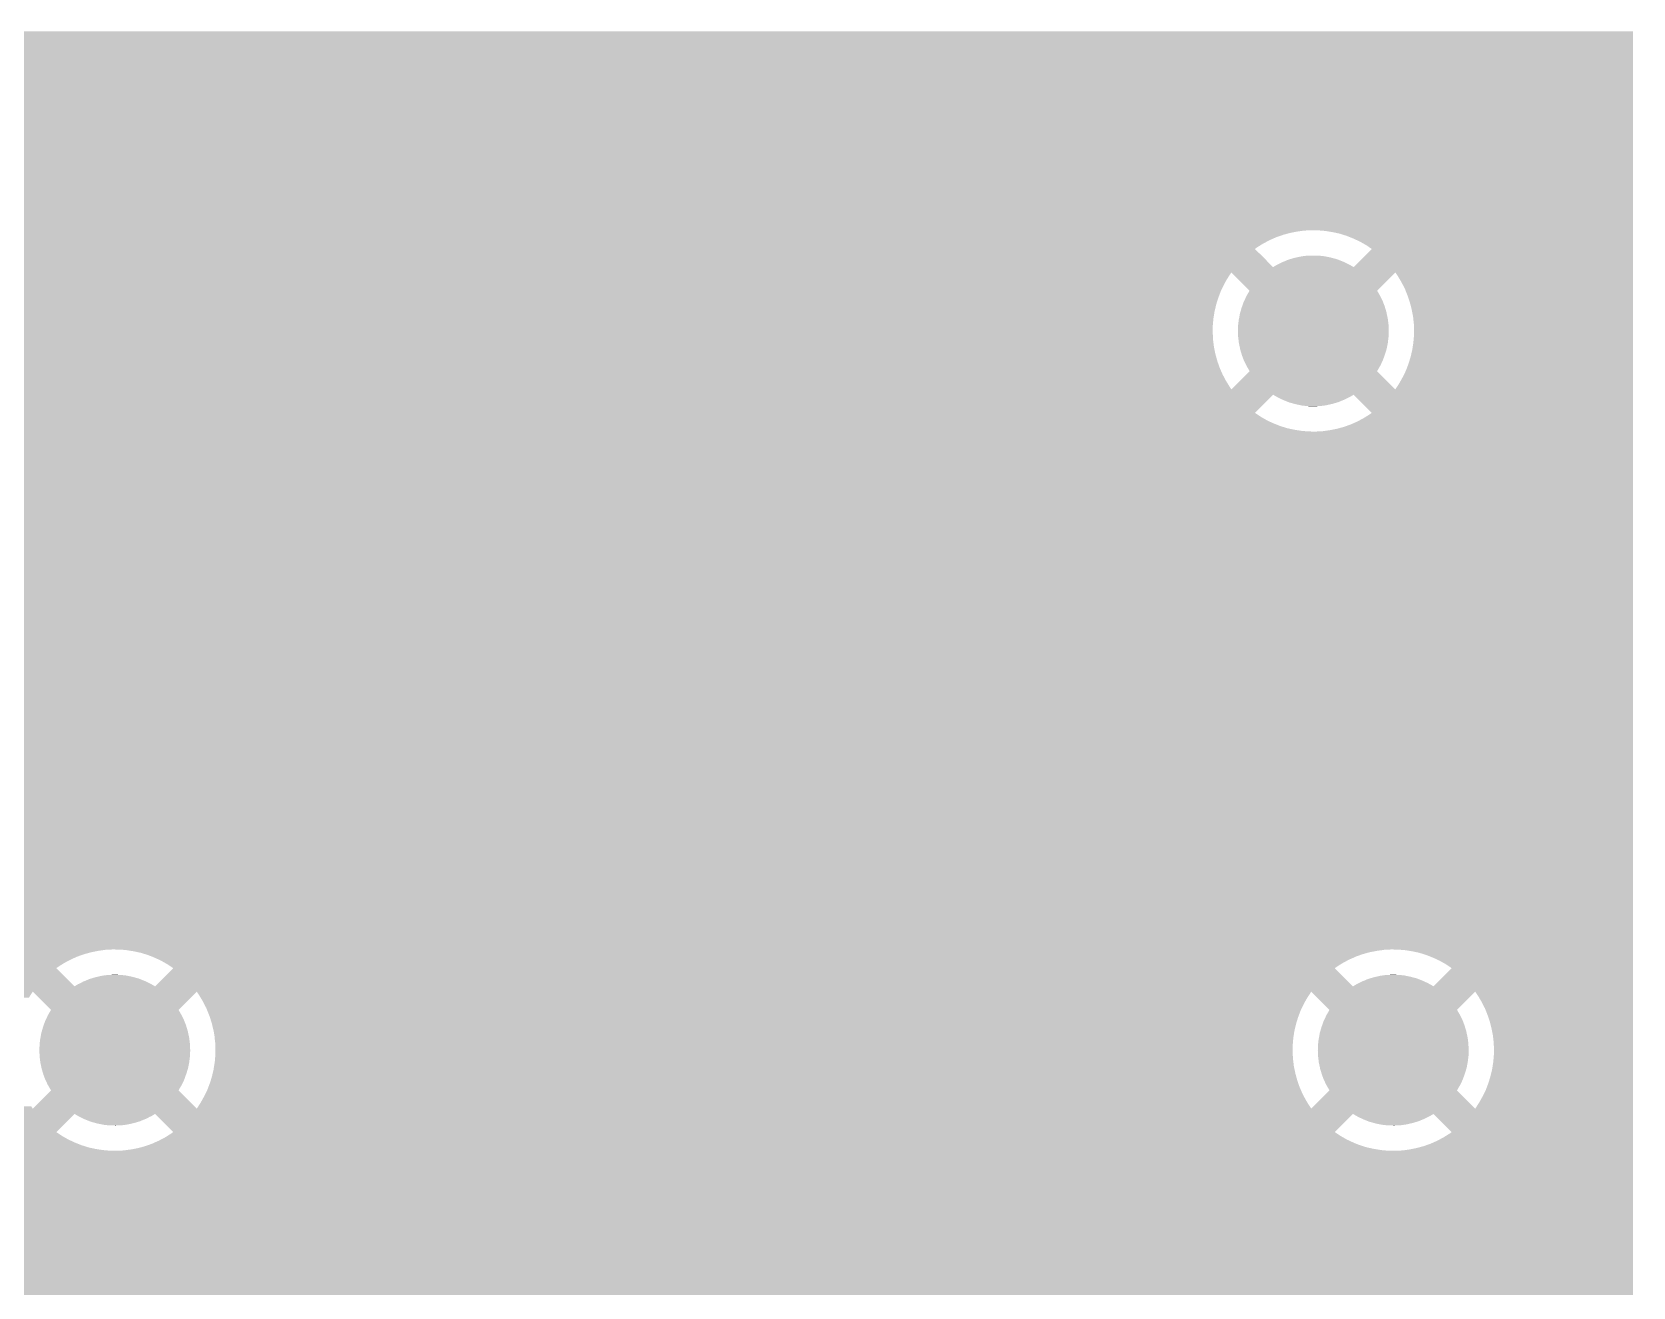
# Model space of a CAD drawing. Extents: x 295 to 953, y 10 to 290.
# Drawn here: x 743.01 to 755.74, y 140.51 to 150.48 of the extents above; entities that cross this region are included whole.
import ezdxf

# ---------------------------------------------------------------- set-up
doc = ezdxf.new("R2010")
doc.units = 0
doc.header["$LTSCALE"] = 5
doc.header["$MEASUREMENT"] = 0
doc.layers.add('FROMC1', color=7, linetype='CONTINUOUS')

msp = doc.modelspace()

# ---------------------------------------------------------------- linework, layer by layer
at = {"layer": 'FROMC1'}
for points in [[(583.018, 150.475), (583.018, 150.485), (755.738, 150.475), (755.738, 150.485)], [(635.126, 150.442), (635.104, 150.475), (755.738, 150.442), (755.738, 150.475)], [(635.155, 150.393), (635.126, 150.442), (755.738, 150.393), (755.738, 150.442)], [(635.181, 150.342), (635.155, 150.393), (755.738, 150.342), (755.738, 150.393)], [(635.202, 150.289), (635.181, 150.342), (755.738, 150.289), (755.738, 150.342)], [(635.205, 150.282), (635.202, 150.289), (755.738, 150.282), (755.738, 150.289)], [(691.682, 150.278), (691.603, 150.282), (755.738, 150.278), (755.738, 150.282)], [(691.871, 150.241), (691.682, 150.278), (755.738, 150.241), (755.738, 150.278)], [(692.047, 150.166), (691.871, 150.241), (755.738, 150.166), (755.738, 150.241)], [(692.197, 150.059), (692.047, 150.166), (755.738, 150.059), (755.738, 150.166)], [(733.973, 150.003), (733.941, 150.059), (755.738, 150.003), (755.738, 150.059)], [(734.018, 149.915), (733.973, 150.003), (755.738, 149.915), (755.738, 150.003)], [(734.059, 149.825), (734.018, 149.915), (755.738, 149.825), (755.738, 149.915)], [(734.097, 149.733), (734.059, 149.825), (755.738, 149.733), (755.738, 149.825)], [(734.13, 149.64), (734.097, 149.733), (755.738, 149.64), (755.738, 149.733)], [(734.16, 149.546), (734.13, 149.64), (755.738, 149.546), (755.738, 149.64)], [(734.187, 149.45), (734.16, 149.546), (755.738, 149.45), (755.738, 149.546)], [(734.209, 149.354), (734.187, 149.45), (755.738, 149.354), (755.738, 149.45)], [(734.227, 149.256), (734.209, 149.354), (755.738, 149.256), (755.738, 149.354)], [(734.241, 149.158), (734.227, 149.256), (755.738, 149.158), (755.738, 149.256)], [(734.251, 149.06), (734.241, 149.158), (755.738, 149.06), (755.738, 149.158)], [(734.257, 148.961), (734.251, 149.06), (755.738, 148.961), (755.738, 149.06)], [(734.258, 148.905), (734.257, 148.961), (755.738, 148.905), (755.738, 148.961)], [(734.259, 148.902), (734.258, 148.905), (753.123, 148.902), (753.18, 148.905)], [(734.259, 148.894), (734.259, 148.902), (753.067, 148.894), (753.123, 148.902)], [(734.259, 148.883), (734.259, 148.894), (753.011, 148.883), (753.067, 148.894)], [(734.259, 148.868), (734.259, 148.883), (752.956, 148.868), (753.011, 148.883)], [(734.259, 148.862), (734.259, 148.868), (752.94, 148.862), (752.956, 148.868)], [(734.259, 148.849), (734.259, 148.862), (752.902, 148.849), (752.94, 148.862)], [(753.237, 148.904), (753.18, 148.905), (755.738, 148.904), (755.738, 148.905)], [(753.294, 148.899), (753.237, 148.904), (755.738, 148.899), (755.738, 148.904)], [(753.35, 148.89), (753.294, 148.899), (755.738, 148.89), (755.738, 148.899)], [(753.406, 148.878), (753.35, 148.89), (755.738, 148.878), (755.738, 148.89)], [(753.46, 148.861), (753.406, 148.878), (755.738, 148.861), (755.738, 148.878)], [(753.513, 148.84), (753.46, 148.861), (755.738, 148.84), (755.738, 148.861)], [(734.254, 148.699), (734.257, 148.756), (752.791, 148.699), (752.733, 148.756)], [(734.257, 148.769), (734.258, 148.798), (752.751, 148.769), (752.797, 148.798)], [(734.257, 148.756), (734.257, 148.769), (752.733, 148.756), (752.751, 148.769)], [(734.258, 148.799), (734.259, 148.826), (752.799, 148.799), (752.85, 148.826)], [(734.258, 148.798), (734.258, 148.799), (752.797, 148.798), (752.799, 148.799)], [(734.259, 148.826), (734.259, 148.849), (752.85, 148.826), (752.902, 148.849)], [(753.565, 148.816), (753.513, 148.84), (755.738, 148.816), (755.738, 148.84)], [(753.518, 148.612), (753.662, 148.756), (755.738, 148.612), (755.738, 148.756)], [(753.615, 148.788), (753.565, 148.816), (755.738, 148.788), (755.738, 148.816)], [(753.662, 148.756), (753.615, 148.788), (755.738, 148.756), (755.738, 148.788)], [(734.245, 148.6), (734.246, 148.612), (755.738, 148.6), (755.738, 148.612)], [(734.246, 148.612), (734.254, 148.699), (752.877, 148.612), (752.791, 148.699)], [(734.246, 148.612), (734.246, 148.612), (752.878, 148.612), (752.877, 148.612)], [(752.878, 148.612), (752.906, 148.629), (753.518, 148.612), (753.488, 148.629)], [(752.906, 148.629), (752.921, 148.636), (753.488, 148.629), (753.475, 148.636)], [(752.921, 148.636), (752.95, 148.651), (753.475, 148.636), (753.444, 148.651)], [(752.95, 148.651), (752.966, 148.657), (753.444, 148.651), (753.43, 148.657)], [(752.966, 148.657), (752.996, 148.67), (753.43, 148.657), (753.398, 148.67)], [(752.996, 148.67), (753.013, 148.675), (753.398, 148.67), (753.384, 148.675)], [(753.013, 148.675), (753.043, 148.684), (753.384, 148.675), (753.35, 148.684)], [(753.043, 148.684), (753.061, 148.688), (753.35, 148.684), (753.336, 148.688)], [(753.061, 148.688), (753.091, 148.695), (753.336, 148.688), (753.301, 148.695)], [(753.091, 148.695), (753.11, 148.698), (753.301, 148.695), (753.288, 148.698)], [(753.11, 148.698), (753.14, 148.702), (753.288, 148.698), (753.251, 148.702)], [(753.14, 148.702), (753.164, 148.703), (753.251, 148.702), (753.239, 148.703)], [(753.164, 148.703), (753.19, 148.704), (753.239, 148.703), (753.19, 148.704)], [(734.227, 148.472), (734.232, 148.502), (752.487, 148.472), (752.503, 148.502)], [(734.232, 148.502), (734.235, 148.522), (752.503, 148.502), (752.515, 148.522)], [(734.235, 148.522), (734.241, 148.57), (752.515, 148.522), (752.546, 148.57)], [(734.241, 148.57), (734.245, 148.6), (755.738, 148.57), (755.738, 148.6)], [(752.691, 148.425), (752.546, 148.57), (753.704, 148.425), (753.849, 148.57)], [(753.871, 148.537), (753.849, 148.57), (755.738, 148.537), (755.738, 148.57)], [(753.9, 148.488), (753.871, 148.537), (755.738, 148.488), (755.738, 148.537)], [(753.926, 148.437), (753.9, 148.488), (755.738, 148.437), (755.738, 148.488)], [(734.196, 148.313), (734.208, 148.368), (752.425, 148.313), (752.442, 148.368)], [(734.208, 148.368), (734.216, 148.404), (752.442, 148.368), (752.456, 148.404)], [(734.216, 148.404), (734.218, 148.421), (752.456, 148.404), (752.462, 148.421)], [(734.218, 148.421), (734.227, 148.472), (752.462, 148.421), (752.487, 148.472)], [(752.649, 148.345), (752.666, 148.382), (753.747, 148.345), (753.729, 148.382)], [(752.666, 148.382), (752.67, 148.389), (753.729, 148.382), (753.725, 148.389)], [(752.67, 148.389), (752.691, 148.425), (753.725, 148.389), (753.704, 148.425)], [(753.947, 148.384), (753.926, 148.437), (755.738, 148.384), (755.738, 148.437)], [(753.965, 148.33), (753.947, 148.384), (755.738, 148.33), (755.738, 148.384)], [(734.17, 148.212), (734.182, 148.258), (752.405, 148.212), (752.412, 148.258)], [(734.182, 148.258), (734.195, 148.308), (752.412, 148.258), (752.424, 148.308)], [(734.195, 148.308), (734.196, 148.313), (752.424, 148.308), (752.425, 148.313)], [(752.607, 148.203), (752.614, 148.244), (753.789, 148.203), (753.78, 148.244)], [(752.614, 148.244), (752.617, 148.252), (753.78, 148.244), (753.779, 148.252)], [(752.617, 148.252), (752.628, 148.291), (753.779, 148.252), (753.767, 148.291)], [(752.628, 148.291), (752.631, 148.299), (753.767, 148.291), (753.765, 148.299)], [(752.631, 148.299), (752.645, 148.338), (753.765, 148.299), (753.75, 148.338)], [(752.645, 148.338), (752.649, 148.345), (753.75, 148.338), (753.747, 148.345)], [(753.979, 148.275), (753.965, 148.33), (755.738, 148.275), (755.738, 148.33)], [(753.99, 148.219), (753.979, 148.275), (755.738, 148.219), (755.738, 148.275)], [(734.131, 148.087), (734.141, 148.117), (752.398, 148.087), (752.398, 148.117)], [(734.141, 148.117), (734.15, 148.144), (752.398, 148.117), (752.398, 148.144)], [(734.15, 148.144), (734.167, 148.201), (752.398, 148.144), (752.403, 148.201)], [(734.167, 148.201), (734.17, 148.212), (752.403, 148.201), (752.405, 148.212)], [(752.598, 148.105), (752.6, 148.146), (753.797, 148.105), (753.795, 148.146)], [(752.6, 148.064), (752.598, 148.105), (753.796, 148.064), (753.797, 148.105)], [(752.6, 148.154), (752.605, 148.195), (753.795, 148.154), (753.79, 148.195)], [(752.6, 148.146), (752.6, 148.154), (753.795, 148.146), (753.795, 148.154)], [(752.605, 148.195), (752.607, 148.203), (753.79, 148.195), (753.789, 148.203)], [(753.996, 148.162), (753.99, 148.219), (755.738, 148.162), (755.738, 148.219)], [(753.998, 148.105), (753.996, 148.162), (755.738, 148.105), (755.738, 148.162)], [(753.997, 148.066), (753.998, 148.105), (755.738, 148.066), (755.738, 148.105)], [(734.073, 147.931), (734.089, 147.974), (752.417, 147.931), (752.408, 147.974)], [(734.089, 147.974), (734.109, 148.023), (752.408, 147.974), (752.402, 148.023)], [(734.109, 148.023), (734.111, 148.031), (752.402, 148.023), (752.401, 148.031)], [(734.111, 148.031), (734.131, 148.087), (752.401, 148.031), (752.398, 148.087)], [(752.6, 148.056), (752.6, 148.064), (753.795, 148.056), (753.796, 148.064)], [(752.605, 148.015), (752.6, 148.056), (753.79, 148.015), (753.795, 148.056)], [(752.606, 148.007), (752.605, 148.015), (753.789, 148.007), (753.79, 148.015)], [(752.615, 147.966), (752.606, 148.007), (753.781, 147.966), (753.789, 148.007)], [(752.616, 147.958), (752.615, 147.966), (753.779, 147.958), (753.781, 147.966)], [(753.983, 147.952), (753.992, 148.009), (755.738, 147.952), (755.738, 148.009)], [(753.992, 148.009), (753.997, 148.066), (755.738, 148.009), (755.738, 148.066)], [(734.017, 147.81), (734.033, 147.841), (752.454, 147.81), (752.443, 147.841)], [(734.033, 147.841), (734.043, 147.863), (752.443, 147.841), (752.435, 147.863)], [(734.043, 147.863), (734.067, 147.918), (752.435, 147.863), (752.42, 147.918)], [(734.067, 147.918), (734.073, 147.931), (752.42, 147.918), (752.417, 147.931)], [(752.628, 147.919), (752.616, 147.958), (753.767, 147.919), (753.779, 147.958)], [(752.63, 147.911), (752.628, 147.919), (753.764, 147.911), (753.767, 147.919)], [(752.645, 147.872), (752.63, 147.911), (753.75, 147.872), (753.764, 147.911)], [(752.648, 147.865), (752.645, 147.872), (753.747, 147.865), (753.75, 147.872)], [(752.666, 147.828), (752.648, 147.865), (753.729, 147.828), (753.747, 147.865)], [(753.933, 147.789), (753.953, 147.842), (755.738, 147.789), (755.738, 147.842)], [(753.953, 147.842), (753.97, 147.897), (755.738, 147.842), (755.738, 147.897)], [(753.97, 147.897), (753.983, 147.952), (755.738, 147.897), (755.738, 147.952)], [(733.964, 147.707), (733.989, 147.752), (752.504, 147.707), (752.48, 147.752)], [(733.989, 147.752), (733.992, 147.757), (752.48, 147.752), (752.477, 147.757)], [(733.992, 147.757), (734.017, 147.81), (752.477, 147.757), (752.454, 147.81)], [(752.546, 147.64), (752.691, 147.785), (753.849, 147.64), (753.704, 147.785)], [(752.67, 147.821), (752.666, 147.828), (753.725, 147.821), (753.729, 147.828)], [(752.691, 147.785), (752.67, 147.821), (753.704, 147.785), (753.725, 147.821)], [(753.88, 147.688), (753.908, 147.738), (755.738, 147.688), (755.738, 147.738)], [(753.908, 147.738), (753.933, 147.789), (755.738, 147.738), (755.738, 147.789)], [(670.692, 147.505), (670.759, 147.598), (752.784, 147.505), (752.877, 147.598)], [(670.759, 147.598), (670.789, 147.64), (755.738, 147.598), (755.738, 147.64)], [(670.759, 147.598), (670.759, 147.598), (752.877, 147.598), (752.878, 147.598)], [(670.789, 147.64), (670.801, 147.658), (752.546, 147.64), (752.534, 147.658)], [(670.801, 147.658), (670.803, 147.661), (752.534, 147.658), (752.532, 147.661)], [(670.803, 147.661), (670.805, 147.665), (752.532, 147.661), (752.53, 147.665)], [(733.941, 147.665), (733.964, 147.707), (752.53, 147.665), (752.504, 147.707)], [(752.907, 147.581), (752.878, 147.598), (753.489, 147.581), (753.518, 147.598)], [(753.662, 147.454), (753.518, 147.598), (755.738, 147.454), (755.738, 147.598)], [(753.849, 147.64), (753.88, 147.688), (755.738, 147.64), (755.738, 147.688)], [(670.636, 147.454), (670.692, 147.505), (752.733, 147.454), (752.784, 147.505)], [(752.92, 147.574), (752.907, 147.581), (753.474, 147.574), (753.489, 147.581)], [(752.951, 147.559), (752.92, 147.574), (753.445, 147.559), (753.474, 147.574)], [(752.965, 147.553), (752.951, 147.559), (753.429, 147.553), (753.445, 147.559)], [(752.997, 147.54), (752.965, 147.553), (753.399, 147.54), (753.429, 147.553)], [(753.011, 147.535), (752.997, 147.54), (753.382, 147.535), (753.399, 147.54)], [(753.045, 147.526), (753.011, 147.535), (753.352, 147.526), (753.382, 147.535)], [(753.059, 147.522), (753.045, 147.526), (753.334, 147.522), (753.352, 147.526)], [(753.094, 147.515), (753.059, 147.522), (753.304, 147.515), (753.334, 147.522)], [(753.107, 147.512), (753.094, 147.515), (753.285, 147.512), (753.304, 147.515)], [(753.144, 147.508), (753.107, 147.512), (753.255, 147.508), (753.285, 147.512)], [(753.156, 147.507), (753.144, 147.508), (753.231, 147.507), (753.255, 147.508)], [(753.205, 147.506), (753.156, 147.507), (753.205, 147.506), (753.231, 147.507)], [(670.456, 147.32), (670.478, 147.332), (753.045, 147.32), (752.989, 147.332)], [(670.478, 147.332), (670.506, 147.349), (752.989, 147.332), (752.935, 147.349)], [(670.506, 147.349), (670.542, 147.37), (752.935, 147.349), (752.882, 147.37)], [(670.542, 147.37), (670.551, 147.375), (752.882, 147.37), (752.87, 147.375)], [(670.551, 147.375), (670.572, 147.394), (752.87, 147.375), (752.83, 147.394)], [(670.572, 147.394), (670.602, 147.422), (752.83, 147.394), (752.781, 147.422)], [(670.602, 147.422), (670.636, 147.454), (752.781, 147.422), (752.733, 147.454)], [(753.384, 147.327), (753.439, 147.342), (755.738, 147.327), (755.738, 147.342)], [(753.439, 147.342), (753.493, 147.361), (755.738, 147.342), (755.738, 147.361)], [(753.493, 147.361), (753.545, 147.384), (755.738, 147.361), (755.738, 147.384)], [(753.545, 147.384), (753.596, 147.411), (755.738, 147.384), (755.738, 147.411)], [(753.596, 147.411), (753.644, 147.441), (755.738, 147.411), (755.738, 147.441)], [(753.644, 147.441), (753.662, 147.454), (755.738, 147.441), (755.738, 147.454)], [(670.264, 147.239), (670.385, 147.278), (755.738, 147.239), (755.738, 147.278)], [(670.385, 147.278), (670.431, 147.305), (755.738, 147.278), (755.738, 147.305)], [(670.431, 147.305), (670.432, 147.306), (753.215, 147.305), (753.158, 147.306)], [(670.432, 147.306), (670.441, 147.311), (753.158, 147.306), (753.101, 147.311)], [(670.441, 147.311), (670.456, 147.32), (753.101, 147.311), (753.045, 147.32)], [(733.043, 146.767), (732.572, 147.239), (755.738, 146.767), (755.738, 147.239)], [(753.215, 147.305), (753.272, 147.308), (755.738, 147.305), (755.738, 147.308)], [(753.272, 147.308), (753.329, 147.316), (755.738, 147.308), (755.738, 147.316)], [(753.329, 147.316), (753.384, 147.327), (755.738, 147.316), (755.738, 147.327)], [(732.841, 146.663), (732.93, 146.706), (755.738, 146.663), (755.738, 146.706)], [(732.93, 146.706), (733.018, 146.752), (755.738, 146.706), (755.738, 146.752)], [(733.018, 146.752), (733.043, 146.767), (755.738, 146.752), (755.738, 146.767)], [(732.563, 146.558), (732.657, 146.589), (755.738, 146.558), (755.738, 146.589)], [(732.657, 146.589), (732.75, 146.624), (755.738, 146.589), (755.738, 146.624)], [(732.75, 146.624), (732.841, 146.663), (755.738, 146.624), (755.738, 146.663)], [(726.144, 146.391), (726.125, 146.449), (755.738, 146.391), (755.738, 146.449)], [(731.881, 146.449), (731.98, 146.453), (755.738, 146.449), (755.738, 146.453)], [(731.98, 146.453), (732.079, 146.46), (755.738, 146.453), (755.738, 146.46)], [(732.079, 146.46), (732.177, 146.472), (755.738, 146.46), (755.738, 146.472)], [(732.177, 146.472), (732.275, 146.487), (755.738, 146.472), (755.738, 146.487)], [(732.275, 146.487), (732.372, 146.507), (755.738, 146.487), (755.738, 146.507)], [(732.372, 146.507), (732.468, 146.53), (755.738, 146.507), (755.738, 146.53)], [(732.468, 146.53), (732.563, 146.558), (755.738, 146.53), (755.738, 146.558)], [(726.164, 146.2), (726.144, 146.391), (755.738, 146.2), (755.738, 146.391)], [(726.161, 146.12), (726.164, 146.2), (755.738, 146.12), (755.738, 146.2)], [(726.124, 145.932), (726.161, 146.12), (755.738, 145.932), (755.738, 146.12)], [(726.048, 145.756), (726.124, 145.932), (755.738, 145.756), (755.738, 145.932)], [(725.937, 145.6), (726.048, 145.756), (755.738, 145.6), (755.738, 145.756)], [(725.796, 145.47), (725.937, 145.6), (755.738, 145.47), (755.738, 145.6)], [(725.63, 145.373), (725.796, 145.47), (755.738, 145.373), (755.738, 145.47)], [(659.946, 145.262), (659.93, 145.293), (755.738, 145.262), (755.738, 145.293)], [(725.258, 145.293), (725.448, 145.313), (755.738, 145.293), (755.738, 145.313)], [(725.448, 145.313), (725.63, 145.373), (755.738, 145.313), (755.738, 145.373)], [(659.967, 145.209), (659.946, 145.262), (755.738, 145.209), (755.738, 145.262)], [(659.985, 145.155), (659.967, 145.209), (755.738, 145.155), (755.738, 145.209)], [(659.999, 145.1), (659.985, 145.155), (755.738, 145.1), (755.738, 145.155)], [(660.01, 145.044), (659.999, 145.1), (755.738, 145.044), (755.738, 145.1)], [(660.016, 144.987), (660.01, 145.044), (755.738, 144.987), (755.738, 145.044)], [(660.018, 144.93), (660.016, 144.987), (755.738, 144.93), (755.738, 144.987)], [(660.017, 144.891), (660.018, 144.93), (755.738, 144.891), (755.738, 144.93)], [(660.012, 144.834), (660.017, 144.891), (755.738, 144.834), (755.738, 144.891)], [(660.012, 144.833), (660.012, 144.834), (755.738, 144.833), (755.738, 144.834)], [(732.005, 144.829), (731.846, 144.833), (755.738, 144.829), (755.738, 144.833)], [(732.325, 144.788), (732.005, 144.829), (755.738, 144.788), (755.738, 144.829)], [(732.638, 144.708), (732.325, 144.788), (755.738, 144.708), (755.738, 144.788)], [(732.939, 144.59), (732.638, 144.708), (755.738, 144.59), (755.738, 144.708)], [(733.222, 144.434), (732.939, 144.59), (755.738, 144.434), (755.738, 144.59)], [(733.483, 144.245), (733.222, 144.434), (755.738, 144.245), (755.738, 144.434)], [(733.719, 144.024), (733.483, 144.245), (755.738, 144.024), (755.738, 144.245)], [(733.925, 143.775), (733.719, 144.024), (755.738, 143.775), (755.738, 144.024)], [(734.098, 143.502), (733.925, 143.775), (755.738, 143.502), (755.738, 143.775)], [(734.236, 143.21), (734.098, 143.502), (755.738, 143.21), (755.738, 143.502)], [(734.243, 143.19), (734.236, 143.21), (755.738, 143.19), (755.738, 143.21)], [(734.244, 143.187), (734.243, 143.19), (743.598, 143.187), (743.655, 143.19)], [(734.246, 143.179), (734.244, 143.187), (743.542, 143.179), (743.598, 143.187)], [(734.25, 143.168), (734.246, 143.179), (743.486, 143.168), (743.542, 143.179)], [(734.255, 143.153), (734.25, 143.168), (743.431, 143.153), (743.486, 143.168)], [(734.261, 143.134), (734.255, 143.153), (743.377, 143.134), (743.431, 143.153)], [(734.268, 143.111), (734.261, 143.134), (743.325, 143.111), (743.377, 143.134)], [(743.712, 143.189), (743.655, 143.19), (753.801, 143.189), (753.815, 143.19)], [(743.741, 143.187), (743.712, 143.189), (753.758, 143.187), (753.801, 143.189)], [(743.769, 143.184), (743.741, 143.187), (753.74, 143.184), (753.758, 143.187)], [(743.8, 143.179), (743.769, 143.184), (753.702, 143.179), (753.74, 143.184)], [(743.825, 143.175), (743.8, 143.179), (753.682, 143.175), (753.702, 143.179)], [(743.857, 143.168), (743.825, 143.175), (753.646, 143.168), (753.682, 143.175)], [(743.881, 143.163), (743.857, 143.168), (753.626, 143.163), (753.646, 143.168)], [(743.913, 143.153), (743.881, 143.163), (753.591, 143.153), (753.626, 143.163)], [(743.935, 143.146), (743.913, 143.153), (753.571, 143.146), (753.591, 143.153)], [(743.967, 143.134), (743.935, 143.146), (753.537, 143.134), (753.571, 143.146)], [(743.988, 143.125), (743.967, 143.134), (753.518, 143.125), (753.537, 143.134)], [(753.872, 143.189), (753.815, 143.19), (755.738, 143.189), (755.738, 143.19)], [(753.929, 143.184), (753.872, 143.189), (755.738, 143.184), (755.738, 143.189)], [(753.985, 143.175), (753.929, 143.184), (755.738, 143.175), (755.738, 143.184)], [(754.041, 143.163), (753.985, 143.175), (755.738, 143.163), (755.738, 143.175)], [(754.095, 143.146), (754.041, 143.163), (755.738, 143.146), (755.738, 143.163)], [(754.148, 143.125), (754.095, 143.146), (755.738, 143.125), (755.738, 143.146)], [(734.277, 143.084), (734.268, 143.111), (743.274, 143.084), (743.325, 143.111)], [(734.287, 143.054), (734.277, 143.084), (743.226, 143.054), (743.274, 143.084)], [(734.291, 143.041), (734.287, 143.054), (743.208, 143.041), (743.226, 143.054)], [(734.336, 142.903), (734.291, 143.041), (743.347, 142.903), (743.208, 143.041)], [(744.019, 143.111), (743.988, 143.125), (753.485, 143.111), (753.518, 143.125)], [(743.993, 142.897), (744.137, 143.041), (753.512, 142.897), (753.368, 143.041)], [(744.04, 143.101), (744.019, 143.111), (753.466, 143.101), (753.485, 143.111)], [(744.07, 143.084), (744.04, 143.101), (753.434, 143.084), (753.466, 143.101)], [(744.09, 143.073), (744.07, 143.084), (753.416, 143.073), (753.434, 143.084)], [(744.118, 143.054), (744.09, 143.073), (753.386, 143.054), (753.416, 143.073)], [(744.137, 143.041), (744.118, 143.054), (753.368, 143.041), (753.386, 143.054)], [(754.2, 143.101), (754.148, 143.125), (755.738, 143.101), (755.738, 143.125)], [(754.153, 142.897), (754.297, 143.041), (755.738, 142.897), (755.738, 143.041)], [(754.25, 143.073), (754.2, 143.101), (755.738, 143.073), (755.738, 143.101)], [(754.297, 143.041), (754.25, 143.073), (755.738, 143.041), (755.738, 143.073)], [(734.337, 142.897), (734.336, 142.903), (743.352, 142.897), (743.347, 142.903)], [(734.345, 142.855), (734.337, 142.897), (755.738, 142.855), (755.738, 142.897)], [(734.337, 142.897), (734.337, 142.897), (743.353, 142.897), (743.352, 142.897)], [(743.353, 142.897), (743.381, 142.914), (743.993, 142.897), (743.963, 142.914)], [(743.381, 142.914), (743.396, 142.921), (743.963, 142.914), (743.95, 142.921)], [(743.396, 142.921), (743.425, 142.936), (743.95, 142.921), (743.919, 142.936)], [(743.425, 142.936), (743.441, 142.942), (743.919, 142.936), (743.905, 142.942)], [(743.441, 142.942), (743.471, 142.955), (743.905, 142.942), (743.873, 142.955)], [(743.471, 142.955), (743.488, 142.96), (743.873, 142.955), (743.859, 142.96)], [(743.488, 142.96), (743.518, 142.969), (743.859, 142.96), (743.825, 142.969)], [(743.518, 142.969), (743.536, 142.973), (743.825, 142.969), (743.811, 142.973)], [(743.536, 142.973), (743.566, 142.98), (743.811, 142.973), (743.776, 142.98)], [(743.566, 142.98), (743.585, 142.983), (743.776, 142.98), (743.763, 142.983)], [(743.585, 142.983), (743.615, 142.987), (743.763, 142.983), (743.726, 142.987)], [(743.615, 142.987), (743.639, 142.988), (743.726, 142.987), (743.714, 142.988)], [(743.639, 142.988), (743.665, 142.989), (743.714, 142.988), (743.665, 142.989)], [(743.993, 142.897), (743.993, 142.897), (753.513, 142.897), (753.512, 142.897)], [(753.513, 142.897), (753.541, 142.914), (754.153, 142.897), (754.123, 142.914)], [(753.541, 142.914), (753.556, 142.921), (754.123, 142.914), (754.11, 142.921)], [(753.556, 142.921), (753.585, 142.936), (754.11, 142.921), (754.079, 142.936)], [(753.585, 142.936), (753.601, 142.942), (754.079, 142.936), (754.065, 142.942)], [(753.601, 142.942), (753.631, 142.955), (754.065, 142.942), (754.033, 142.955)], [(753.631, 142.955), (753.648, 142.96), (754.033, 142.955), (754.019, 142.96)], [(753.648, 142.96), (753.678, 142.969), (754.019, 142.96), (753.985, 142.969)], [(753.678, 142.969), (753.696, 142.973), (753.985, 142.969), (753.971, 142.973)], [(753.696, 142.973), (753.726, 142.98), (753.971, 142.973), (753.936, 142.98)], [(753.726, 142.98), (753.745, 142.983), (753.936, 142.98), (753.923, 142.983)], [(753.745, 142.983), (753.775, 142.987), (753.923, 142.983), (753.886, 142.987)], [(753.775, 142.987), (753.799, 142.988), (753.886, 142.987), (753.874, 142.988)], [(753.799, 142.988), (753.825, 142.989), (753.874, 142.988), (753.825, 142.989)], [(734.354, 142.807), (734.345, 142.855), (742.99, 142.807), (743.021, 142.855)], [(743.166, 142.71), (743.021, 142.855), (744.179, 142.71), (744.324, 142.855)], [(744.346, 142.822), (744.324, 142.855), (753.16, 142.822), (753.181, 142.855)], [(744.355, 142.807), (744.346, 142.822), (753.15, 142.807), (753.16, 142.822)], [(744.375, 142.773), (744.355, 142.807), (753.13, 142.773), (753.15, 142.807)], [(744.383, 142.757), (744.375, 142.773), (753.122, 142.757), (753.13, 142.773)], [(744.401, 142.722), (744.383, 142.757), (753.105, 142.722), (753.122, 142.757)], [(753.326, 142.71), (753.181, 142.855), (754.339, 142.71), (754.484, 142.855)], [(754.506, 142.822), (754.484, 142.855), (755.738, 142.822), (755.738, 142.855)], [(754.535, 142.773), (754.506, 142.822), (755.738, 142.773), (755.738, 142.822)], [(754.561, 142.722), (754.535, 142.773), (755.738, 142.722), (755.738, 142.773)], [(743.106, 142.584), (743.12, 142.623), (744.24, 142.584), (744.225, 142.623)], [(743.12, 142.623), (743.124, 142.63), (744.225, 142.623), (744.222, 142.63)], [(743.124, 142.63), (743.141, 142.667), (744.222, 142.63), (744.204, 142.667)], [(743.141, 142.667), (743.145, 142.674), (744.204, 142.667), (744.2, 142.674)], [(743.145, 142.674), (743.166, 142.71), (744.2, 142.674), (744.179, 142.71)], [(744.407, 142.706), (744.401, 142.722), (753.097, 142.706), (753.105, 142.722)], [(744.422, 142.669), (744.407, 142.706), (753.083, 142.669), (753.097, 142.706)], [(744.428, 142.653), (744.422, 142.669), (753.077, 142.653), (753.083, 142.669)], [(744.44, 142.615), (744.428, 142.653), (753.065, 142.615), (753.077, 142.653)], [(753.266, 142.584), (753.28, 142.623), (754.4, 142.584), (754.385, 142.623)], [(753.28, 142.623), (753.284, 142.63), (754.385, 142.623), (754.382, 142.63)], [(753.284, 142.63), (753.301, 142.667), (754.382, 142.63), (754.364, 142.667)], [(753.301, 142.667), (753.305, 142.674), (754.364, 142.667), (754.36, 142.674)], [(753.305, 142.674), (753.326, 142.71), (754.36, 142.674), (754.339, 142.71)], [(754.582, 142.669), (754.561, 142.722), (755.738, 142.669), (755.738, 142.722)], [(754.6, 142.615), (754.582, 142.669), (755.738, 142.615), (755.738, 142.669)], [(743.082, 142.488), (743.089, 142.529), (744.264, 142.488), (744.255, 142.529)], [(743.089, 142.529), (743.092, 142.537), (744.255, 142.529), (744.254, 142.537)], [(743.092, 142.537), (743.103, 142.576), (744.254, 142.537), (744.242, 142.576)], [(743.103, 142.576), (743.106, 142.584), (744.242, 142.576), (744.24, 142.584)], [(744.445, 142.598), (744.44, 142.615), (753.06, 142.598), (753.065, 142.615)], [(744.454, 142.56), (744.445, 142.598), (753.051, 142.56), (753.06, 142.598)], [(744.458, 142.543), (744.454, 142.56), (753.047, 142.543), (753.051, 142.56)], [(744.465, 142.504), (744.458, 142.543), (753.041, 142.504), (753.047, 142.543)], [(744.466, 142.486), (744.465, 142.504), (753.038, 142.486), (753.041, 142.504)], [(753.242, 142.488), (753.249, 142.529), (754.424, 142.488), (754.415, 142.529)], [(753.249, 142.529), (753.252, 142.537), (754.415, 142.529), (754.414, 142.537)], [(753.252, 142.537), (753.263, 142.576), (754.414, 142.537), (754.402, 142.576)], [(753.263, 142.576), (753.266, 142.584), (754.402, 142.576), (754.4, 142.584)], [(754.614, 142.56), (754.6, 142.615), (755.738, 142.56), (755.738, 142.615)], [(754.625, 142.504), (754.614, 142.56), (755.738, 142.504), (755.738, 142.56)], [(754.631, 142.447), (754.625, 142.504), (755.738, 142.447), (755.738, 142.504)], [(743.073, 142.39), (743.075, 142.431), (744.272, 142.39), (744.27, 142.431)], [(743.075, 142.349), (743.073, 142.39), (744.271, 142.349), (744.272, 142.39)], [(743.075, 142.439), (743.08, 142.48), (744.27, 142.439), (744.265, 142.48)], [(743.075, 142.431), (743.075, 142.439), (744.27, 142.431), (744.27, 142.439)], [(743.08, 142.48), (743.082, 142.488), (744.265, 142.48), (744.264, 142.488)], [(744.471, 142.447), (744.466, 142.486), (753.035, 142.447), (753.038, 142.486)], [(744.471, 142.429), (744.471, 142.447), (753.033, 142.429), (753.035, 142.447)], [(744.473, 142.39), (744.471, 142.429), (753.033, 142.39), (753.033, 142.429)], [(744.472, 142.372), (744.473, 142.39), (753.033, 142.372), (753.033, 142.39)], [(744.472, 142.351), (744.472, 142.372), (753.034, 142.351), (753.033, 142.372)], [(753.233, 142.39), (753.235, 142.431), (754.432, 142.39), (754.43, 142.431)], [(753.235, 142.349), (753.233, 142.39), (754.431, 142.349), (754.432, 142.39)], [(753.235, 142.439), (753.24, 142.48), (754.43, 142.439), (754.425, 142.48)], [(753.235, 142.431), (753.235, 142.439), (754.43, 142.431), (754.43, 142.439)], [(753.24, 142.48), (753.242, 142.488), (754.425, 142.48), (754.424, 142.488)], [(754.633, 142.39), (754.631, 142.447), (755.738, 142.39), (755.738, 142.447)], [(754.632, 142.351), (754.633, 142.39), (755.738, 142.351), (755.738, 142.39)], [(743.075, 142.341), (743.075, 142.349), (744.27, 142.341), (744.271, 142.349)], [(743.08, 142.3), (743.075, 142.341), (744.265, 142.3), (744.27, 142.341)], [(743.081, 142.292), (743.08, 142.3), (744.264, 142.292), (744.265, 142.3)], [(743.09, 142.251), (743.081, 142.292), (744.256, 142.251), (744.264, 142.292)], [(743.091, 142.243), (743.09, 142.251), (744.254, 142.243), (744.256, 142.251)], [(743.103, 142.204), (743.091, 142.243), (744.242, 142.204), (744.254, 142.243)], [(744.458, 142.237), (744.461, 142.259), (753.048, 142.237), (753.043, 142.259)], [(744.461, 142.259), (744.467, 142.294), (753.043, 142.259), (753.039, 142.294)], [(744.467, 142.294), (744.469, 142.316), (753.039, 142.294), (753.036, 142.316)], [(744.469, 142.316), (744.472, 142.351), (753.036, 142.316), (753.034, 142.351)], [(753.235, 142.341), (753.235, 142.349), (754.43, 142.341), (754.431, 142.349)], [(753.24, 142.3), (753.235, 142.341), (754.425, 142.3), (754.43, 142.341)], [(753.241, 142.292), (753.24, 142.3), (754.424, 142.292), (754.425, 142.3)], [(753.25, 142.251), (753.241, 142.292), (754.416, 142.251), (754.424, 142.292)], [(753.251, 142.243), (753.25, 142.251), (754.414, 142.243), (754.416, 142.251)], [(753.263, 142.204), (753.251, 142.243), (754.402, 142.204), (754.414, 142.243)], [(754.618, 142.237), (754.627, 142.294), (755.738, 142.237), (755.738, 142.294)], [(754.627, 142.294), (754.632, 142.351), (755.738, 142.294), (755.738, 142.351)], [(743.105, 142.196), (743.103, 142.204), (744.239, 142.196), (744.242, 142.204)], [(743.12, 142.157), (743.105, 142.196), (744.225, 142.157), (744.239, 142.196)], [(743.123, 142.15), (743.12, 142.157), (744.222, 142.15), (744.225, 142.157)], [(743.141, 142.113), (743.123, 142.15), (744.204, 142.113), (744.222, 142.15)], [(743.145, 142.106), (743.141, 142.113), (744.2, 142.106), (744.204, 142.113)], [(744.416, 142.095), (744.428, 142.127), (753.089, 142.095), (753.077, 142.127)], [(744.428, 142.127), (744.435, 142.148), (753.077, 142.127), (753.07, 142.148)], [(744.435, 142.148), (744.445, 142.182), (753.07, 142.148), (753.061, 142.182)], [(744.445, 142.182), (744.45, 142.203), (753.061, 142.182), (753.055, 142.203)], [(744.45, 142.203), (744.458, 142.237), (753.055, 142.203), (753.048, 142.237)], [(753.265, 142.196), (753.263, 142.204), (754.399, 142.196), (754.402, 142.204)], [(753.28, 142.157), (753.265, 142.196), (754.385, 142.157), (754.399, 142.196)], [(753.283, 142.15), (753.28, 142.157), (754.382, 142.15), (754.385, 142.157)], [(753.301, 142.113), (753.283, 142.15), (754.364, 142.113), (754.382, 142.15)], [(753.305, 142.106), (753.301, 142.113), (754.36, 142.106), (754.364, 142.113)], [(754.568, 142.074), (754.588, 142.127), (755.738, 142.074), (755.738, 142.127)], [(754.588, 142.127), (754.605, 142.182), (755.738, 142.127), (755.738, 142.182)], [(754.605, 142.182), (754.618, 142.237), (755.738, 142.182), (755.738, 142.237)], [(743.021, 141.925), (743.166, 142.07), (744.324, 141.925), (744.179, 142.07)], [(743.166, 142.07), (743.145, 142.106), (744.179, 142.07), (744.2, 142.106)], [(744.355, 141.973), (744.366, 141.992), (753.15, 141.973), (753.139, 141.992)], [(744.366, 141.992), (744.383, 142.023), (753.139, 141.992), (753.122, 142.023)], [(744.383, 142.023), (744.393, 142.042), (753.122, 142.023), (753.112, 142.042)], [(744.393, 142.042), (744.408, 142.074), (753.112, 142.042), (753.098, 142.074)], [(744.408, 142.074), (744.416, 142.095), (753.098, 142.074), (753.089, 142.095)], [(753.181, 141.925), (753.326, 142.07), (754.484, 141.925), (754.339, 142.07)], [(753.326, 142.07), (753.305, 142.106), (754.339, 142.07), (754.36, 142.106)], [(754.515, 141.973), (754.543, 142.023), (755.738, 141.973), (755.738, 142.023)], [(754.543, 142.023), (754.568, 142.074), (755.738, 142.023), (755.738, 142.074)], [(734.372, 141.784), (734.384, 141.883), (743.253, 141.784), (743.352, 141.883)], [(734.384, 141.883), (734.389, 141.925), (755.738, 141.883), (755.738, 141.925)], [(734.384, 141.883), (734.384, 141.883), (743.352, 141.883), (743.353, 141.883)], [(734.389, 141.925), (734.392, 141.943), (743.021, 141.925), (743.009, 141.943)], [(743.382, 141.866), (743.353, 141.883), (743.964, 141.866), (743.993, 141.883)], [(743.395, 141.859), (743.382, 141.866), (743.949, 141.859), (743.964, 141.866)], [(743.426, 141.844), (743.395, 141.859), (743.92, 141.844), (743.949, 141.859)], [(744.137, 141.739), (743.993, 141.883), (753.368, 141.739), (753.512, 141.883)], [(743.993, 141.883), (743.993, 141.883), (753.512, 141.883), (753.513, 141.883)], [(744.324, 141.925), (744.336, 141.943), (753.181, 141.925), (753.169, 141.943)], [(744.336, 141.943), (744.355, 141.973), (753.169, 141.943), (753.15, 141.973)], [(753.542, 141.866), (753.513, 141.883), (754.124, 141.866), (754.153, 141.883)], [(753.555, 141.859), (753.542, 141.866), (754.109, 141.859), (754.124, 141.866)], [(753.586, 141.844), (753.555, 141.859), (754.08, 141.844), (754.109, 141.859)], [(754.297, 141.739), (754.153, 141.883), (755.738, 141.739), (755.738, 141.883)], [(754.484, 141.925), (754.515, 141.973), (755.738, 141.925), (755.738, 141.973)], [(734.352, 141.707), (734.36, 141.739), (743.256, 141.707), (743.208, 141.739)], [(734.36, 141.739), (734.372, 141.784), (743.208, 141.739), (743.253, 141.784)], [(743.44, 141.838), (743.426, 141.844), (743.904, 141.838), (743.92, 141.844)], [(743.472, 141.825), (743.44, 141.838), (743.874, 141.825), (743.904, 141.838)], [(743.486, 141.82), (743.472, 141.825), (743.857, 141.82), (743.874, 141.825)], [(743.52, 141.811), (743.486, 141.82), (743.827, 141.811), (743.857, 141.82)], [(743.534, 141.807), (743.52, 141.811), (743.809, 141.807), (743.827, 141.811)], [(743.569, 141.8), (743.534, 141.807), (743.779, 141.8), (743.809, 141.807)], [(743.582, 141.797), (743.569, 141.8), (743.76, 141.797), (743.779, 141.8)], [(743.619, 141.793), (743.582, 141.797), (743.73, 141.793), (743.76, 141.797)], [(743.631, 141.792), (743.619, 141.793), (743.706, 141.792), (743.73, 141.793)], [(743.68, 141.791), (743.631, 141.792), (743.68, 141.791), (743.706, 141.792)], [(744.119, 141.726), (744.137, 141.739), (753.387, 141.726), (753.368, 141.739)], [(753.6, 141.838), (753.586, 141.844), (754.064, 141.838), (754.08, 141.844)], [(753.632, 141.825), (753.6, 141.838), (754.034, 141.825), (754.064, 141.838)], [(753.646, 141.82), (753.632, 141.825), (754.017, 141.82), (754.034, 141.825)], [(753.68, 141.811), (753.646, 141.82), (753.987, 141.811), (754.017, 141.82)], [(753.694, 141.807), (753.68, 141.811), (753.969, 141.807), (753.987, 141.811)], [(753.729, 141.8), (753.694, 141.807), (753.939, 141.8), (753.969, 141.807)], [(753.742, 141.797), (753.729, 141.8), (753.92, 141.797), (753.939, 141.8)], [(753.779, 141.793), (753.742, 141.797), (753.89, 141.793), (753.92, 141.797)], [(753.791, 141.792), (753.779, 141.793), (753.866, 141.792), (753.89, 141.793)], [(753.84, 141.791), (753.791, 141.792), (753.84, 141.791), (753.866, 141.792)], [(754.279, 141.726), (754.297, 141.739), (755.738, 141.726), (755.738, 141.739)], [(734.324, 141.596), (734.326, 141.605), (743.576, 141.596), (743.52, 141.605)], [(734.326, 141.605), (734.329, 141.617), (743.52, 141.605), (743.464, 141.617)], [(734.329, 141.617), (734.333, 141.634), (743.464, 141.617), (743.41, 141.634)], [(734.333, 141.634), (734.339, 141.655), (743.41, 141.634), (743.357, 141.655)], [(734.339, 141.655), (734.345, 141.679), (743.357, 141.655), (743.305, 141.679)], [(734.345, 141.679), (734.352, 141.707), (743.305, 141.679), (743.256, 141.707)], [(743.804, 141.601), (743.823, 141.605), (753.705, 141.601), (753.68, 141.605)], [(743.823, 141.605), (743.859, 141.612), (753.68, 141.605), (753.648, 141.612)], [(743.859, 141.612), (743.879, 141.617), (753.648, 141.612), (753.624, 141.617)], [(743.879, 141.617), (743.914, 141.627), (753.624, 141.617), (753.592, 141.627)], [(743.914, 141.627), (743.934, 141.634), (753.592, 141.627), (753.57, 141.634)], [(743.934, 141.634), (743.968, 141.646), (753.57, 141.634), (753.538, 141.646)], [(743.968, 141.646), (743.987, 141.655), (753.538, 141.646), (753.517, 141.655)], [(743.987, 141.655), (744.02, 141.669), (753.517, 141.655), (753.486, 141.669)], [(744.02, 141.669), (744.039, 141.679), (753.486, 141.669), (753.465, 141.679)], [(744.039, 141.679), (744.071, 141.696), (753.465, 141.679), (753.435, 141.696)], [(744.071, 141.696), (744.089, 141.707), (753.435, 141.696), (753.416, 141.707)], [(744.089, 141.707), (744.119, 141.726), (753.416, 141.707), (753.387, 141.726)], [(753.964, 141.601), (754.019, 141.612), (755.738, 141.601), (755.738, 141.612)], [(754.019, 141.612), (754.074, 141.627), (755.738, 141.612), (755.738, 141.627)], [(754.074, 141.627), (754.128, 141.646), (755.738, 141.627), (755.738, 141.646)], [(754.128, 141.646), (754.18, 141.669), (755.738, 141.646), (755.738, 141.669)], [(754.18, 141.669), (754.231, 141.696), (755.738, 141.669), (755.738, 141.696)], [(754.231, 141.696), (754.279, 141.726), (755.738, 141.696), (755.738, 141.726)], [(734.292, 141.471), (734.322, 141.59), (755.738, 141.471), (755.738, 141.59)], [(734.322, 141.591), (734.324, 141.596), (743.633, 141.591), (743.576, 141.596)], [(734.322, 141.59), (734.322, 141.591), (743.69, 141.59), (743.633, 141.591)], [(743.69, 141.59), (743.704, 141.591), (753.85, 141.59), (753.793, 141.591)], [(743.704, 141.591), (743.747, 141.593), (753.793, 141.591), (753.764, 141.593)], [(743.747, 141.593), (743.765, 141.596), (753.764, 141.593), (753.736, 141.596)], [(743.765, 141.596), (743.804, 141.601), (753.736, 141.596), (753.705, 141.601)], [(753.85, 141.59), (753.907, 141.593), (755.738, 141.59), (755.738, 141.593)], [(753.907, 141.593), (753.964, 141.601), (755.738, 141.593), (755.738, 141.601)], [(734.173, 141.171), (734.292, 141.471), (755.738, 141.171), (755.738, 141.471)], [(734.018, 140.887), (734.173, 141.171), (755.738, 140.887), (755.738, 141.171)], [(733.828, 140.626), (734.018, 140.887), (755.738, 140.626), (755.738, 140.887)], [(733.607, 140.39), (733.828, 140.626), (755.738, 140.39), (755.738, 140.626)]]:
    msp.add_solid(points, dxfattribs=at)

doc.saveas('drawing.dxf')
